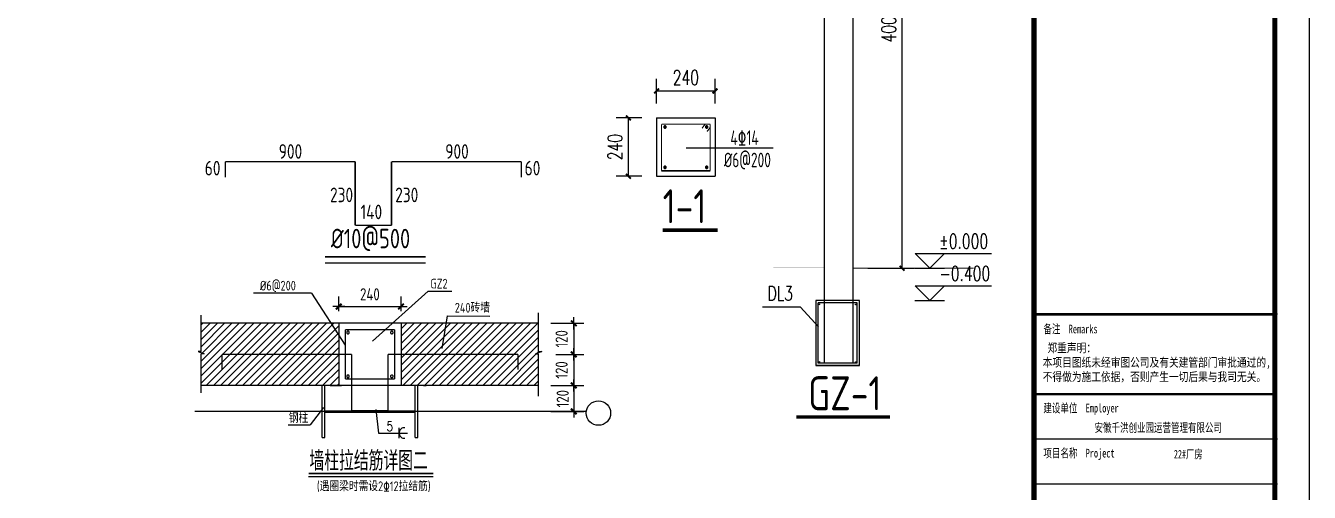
# Model space of a CAD drawing. Extents: x 180850 to 1399066, y 48356 to 327880.
# Drawn here: x 373088 to 425838, y 77514 to 96703 of the extents above; entities that cross this region are included whole.
import ezdxf
from ezdxf.enums import TextEntityAlignment as Align

# ---------------------------------------------------------------- set-up
doc = ezdxf.new("R2010")
doc.units = 0
doc.header["$LTSCALE"] = 1000
for name, color, linetype in [('22', 1, 'Continuous'), ('AXIS', 3, 'Continuous'), ('DIM_ELEV', 3, 'Continuous'), ('DIM_LEAD', 3, 'Continuous'), ('DIM_SYMB', 3, 'Continuous'), ('DQ', 3, 'Continuous'), ('PUB_DIM', 3, 'Continuous'), ('PUB_TEXT', 7, 'Continuous'), ('PUB_TITLE', 4, 'Continuous'), ('WALL', 9, 'Continuous'), ('中粗线', 3, 'Continuous'), ('特细线', 8, 'Continuous'), ('细线', 9, 'Continuous')]:
    doc.layers.add(name, color=color, linetype=linetype)
doc.styles.add('_gyy_title_ST', font='', dxfattribs={"width": 0.8})
doc.styles.add('_HZTXT', font='tssdeng.shx', dxfattribs={"width": 0.8, "bigfont": 'tssdchn.shx'})
doc.styles.add('_TCH_DIM', font='SIMPLEX', dxfattribs={"bigfont": 'GBCBIG'})
doc.styles.add('_TCH_DIM_T3', font='SIMPLEX', dxfattribs={"width": 0.705882, "bigfont": 'GBCBIG'})
doc.styles.add('C', font='tssdeng.shx', dxfattribs={"height": 3, "bigfont": 'tssdchn.shx'})
doc.styles.add('DIM_FONT', font='tssdeng.shx', dxfattribs={"width": 0.8, "bigfont": 'tssdchn.shx'})
doc.styles.add('HZTXT', font='romans.shx', dxfattribs={"width": 0.75, "height": 300, "bigfont": 'HZTXT.shx'})
doc.styles.add('TSSD_Dimension', font='Tssdeng.shx', dxfattribs={"width": 0.8, "bigfont": 'hztxt.shx'})
doc.styles.get('_gyy_title_ST').set_extended_font_data('SimSun')
doc.dimstyles.new('_TCH_ARCH&&200', dxfattribs={"dimtxt": 595, "dimasz": 200, "dimexe": 500, "dimexo": 600, "dimgap": 252.5, "dimtad": 1, "dimdec": 0, "dimzin": 0, "dimdsep": 46, "dimtxsty": '_TCH_DIM_T3', "dimblk": 'ARCHTICK', "dimcen": 0.09, "dimclrt": 7, "dimazin": 2, "dimtfac": 1, "dimtdec": 0, "dimtix": 1, "dimtmove": 2, "dimatfit": 3, "dimfxl": 1, "dimtolj": 1, "dimtzin": 0, "dimarcsym": 0})
doc.dimstyles.new('DIMN', dxfattribs={"dimtxt": 300, "dimasz": 1, "dimexe": 250, "dimexo": 300, "dimgap": 150, "dimtad": 1, "dimdec": 0, "dimzin": 0, "dimdsep": 46, "dimtxsty": 'DIM_FONT', "dimblk": '_DIMX', "dimcen": 0.09, "dimclrt": 7, "dimadec": 0, "dimazin": 0, "dimtfac": 1, "dimtdec": 0, "dimtix": 1, "dimtmove": 2, "dimatfit": 3, "dimldrblk": '_DIMX', "dimfxl": 1, "dimtolj": 1, "dimtzin": 0, "dimarcsym": 0})

# ---------------------------------------------------------------- blocks, each defined once
blk = doc.blocks.new('_DIMX')
blk.add_line((-150, 0), (150, 0))
at = {"const_width": 50}
blk.add_lwpolyline([(-70, -70), (70, 70)], dxfattribs=at)
blk = doc.blocks.new('*D941')
at = {"layer": 'Defpoints', "color": 0, "linetype": 'ByBlock', "transparency": 16777216}
for p in [(556, 3122), (-980, 2708), (556, 2708)]:
    blk.add_point(p, dxfattribs=at)
at = {"layer": 'DQ', "color": 0, "linetype": 'ByBlock', "lineweight": -2, "transparency": 16777216}
for p, q in [((-980, 3008), (-980, 3372)), ((556, 3008), (556, 3372)), ((-979, 3122), (555, 3122))]:
    blk.add_line(p, q, dxfattribs=at)
at = {"layer": 'DQ', "color": 0, "linetype": 'ByBlock', "lineweight": -2, "transparency": 16777216, "rotation": 180}
blk.add_blockref('_DIMX', (-980, 3122), dxfattribs=at)
at = {"layer": 'DQ', "color": 0, "linetype": 'ByBlock', "lineweight": -2, "transparency": 16777216}
blk.add_blockref('_DIMX', (556, 3122), dxfattribs=at)
at = {"layer": 'DQ', "color": 7, "linetype": 'ByBlock', "transparency": 16777216, "insert": (-212, 3422), "char_height": 300, "attachment_point": 5, "style": 'DIM_FONT'}
blk.add_mtext('\\A1;240', dxfattribs=at)
blk = doc.blocks.new('*X888')
at = {"color": 251}
for p, q in [((-4372, 2669), (-4332, 2708)), ((-4372, 2489), (-4153, 2708)), ((-4372, 2309), (-3973, 2708)), ((-4372, 2130), (-3794, 2708)), ((-4372, 1771), (-3434, 2708)), ((-4372, 1591), (-3255, 2708)), ((-4372, 1411), (-3075, 2708)), ((-4372, 1232), (-2896, 2708)), ((-4349, 1973), (-3614, 2708)), ((-4252, 1172), (-2716, 2708)), ((-4072, 1172), (-2536, 2708)), ((-3893, 1172), (-2357, 2708)), ((-3713, 1172), (-2177, 2708)), ((-3534, 1172), (-1998, 2708)), ((-3354, 1172), (-1818, 2708)), ((-3174, 1172), (-1638, 2708)), ((-2995, 1172), (-1459, 2708)), ((-2815, 1172), (-1279, 2708)), ((-2636, 1172), (-1100, 2708)), ((-2456, 1172), (-980, 2648)), ((556, 2568), (696, 2708)), ((556, 2388), (876, 2708)), ((556, 2208), (1056, 2708)), ((556, 2029), (1235, 2708)), ((556, 1849), (1415, 2708)), ((556, 1670), (1595, 2708)), ((556, 1490), (1774, 2708)), ((556, 1310), (1954, 2708)), ((597, 1172), (2133, 2708)), ((777, 1172), (2313, 2708)), ((957, 1172), (2493, 2708)), ((1136, 1172), (2672, 2708)), ((1316, 1172), (2852, 2708)), ((1495, 1172), (3031, 2708)), ((1675, 1172), (3211, 2708)), ((1855, 1172), (3391, 2708)), ((2034, 1172), (3570, 2708)), ((2214, 1172), (3750, 2708)), ((2393, 1172), (3929, 2708)), ((2573, 1172), (3948, 2547)), ((-2276, 1172), (-980, 2469)), ((-2097, 1172), (-980, 2289)), ((2753, 1172), (3948, 2368)), ((-4372, 1950), (-4371, 1951)), ((-1917, 1172), (-980, 2109)), ((-1738, 1172), (-980, 1930)), ((2932, 1172), (3948, 2188)), ((3112, 1172), (3891, 1951)), ((3904, 1964), (3955, 2015)), ((-1558, 1172), (-980, 1750)), ((3291, 1172), (3948, 1829)), ((3471, 1172), (3948, 1649)), ((-1378, 1172), (-980, 1570)), ((-1199, 1172), (-980, 1391)), ((3651, 1172), (3948, 1470)), ((3830, 1172), (3948, 1290)), ((-1019, 1172), (-980, 1211))]:
    blk.add_line(p, q, dxfattribs=at)
blk = doc.blocks.new('*D942')
at = {"layer": 'Defpoints', "color": 0, "linetype": 'ByBlock', "transparency": 16777216}
for p in [(4076, 1940), (3948, 1172), (4814, 1172)]:
    blk.add_point(p, dxfattribs=at)
at = {"layer": 'DQ', "color": 0, "linetype": 'ByBlock', "lineweight": -2, "transparency": 16777216}
for p, q in [((4376, 1940), (5064, 1940)), ((4814, 1939), (4814, 1173)), ((4248, 1172), (5064, 1172))]:
    blk.add_line(p, q, dxfattribs=at)
for p, rotation in [((4814, 1940), 90), ((4814, 1172), 270)]:
    blk.add_blockref('_DIMX', p, dxfattribs=dict(at, rotation=rotation))
at = {"layer": 'DQ', "color": 7, "linetype": 'ByBlock', "transparency": 16777216, "insert": (4514, 1556), "char_height": 300, "attachment_point": 5, "rotation": 90, "style": 'DIM_FONT'}
blk.add_mtext('\\A1;120', dxfattribs=at)
blk = doc.blocks.new('*D943')
at = {"layer": 'Defpoints', "color": 0, "linetype": 'ByBlock', "transparency": 16777216}
for p in [(3948, 1172), (3948, 532), (4814, 532)]:
    blk.add_point(p, dxfattribs=at)
at = {"layer": 'DQ', "color": 0, "linetype": 'ByBlock', "lineweight": -2, "transparency": 16777216}
for p, q in [((4248, 1172), (5064, 1172)), ((4814, 1171), (4814, 533)), ((4248, 532), (5064, 532))]:
    blk.add_line(p, q, dxfattribs=at)
for p, rotation in [((4814, 1172), 90), ((4814, 532), 270)]:
    blk.add_blockref('_DIMX', p, dxfattribs=dict(at, rotation=rotation))
at = {"layer": 'DQ', "color": 7, "linetype": 'ByBlock', "transparency": 16777216, "insert": (4542, 847), "char_height": 300, "attachment_point": 5, "rotation": 90, "style": 'DIM_FONT'}
blk.add_mtext('\\A1;120', dxfattribs=at)
blk = doc.blocks.new('*D944')
at = {"layer": 'Defpoints', "color": 0, "linetype": 'ByBlock', "transparency": 16777216}
for p in [(3948, 2708), (4076, 1940), (4814, 1940)]:
    blk.add_point(p, dxfattribs=at)
at = {"layer": 'DQ', "color": 0, "linetype": 'ByBlock', "lineweight": -2, "transparency": 16777216}
for p, q in [((4248, 2708), (5064, 2708)), ((4814, 2707), (4814, 1941)), ((4376, 1940), (5064, 1940))]:
    blk.add_line(p, q, dxfattribs=at)
for p, rotation in [((4814, 2708), 90), ((4814, 1940), 270)]:
    blk.add_blockref('_DIMX', p, dxfattribs=dict(at, rotation=rotation))
at = {"layer": 'DQ', "color": 7, "linetype": 'ByBlock', "transparency": 16777216, "insert": (4514, 2324), "char_height": 300, "attachment_point": 5, "rotation": 90, "style": 'DIM_FONT'}
blk.add_mtext('\\A1;120', dxfattribs=at)
blk = doc.blocks.new('_ArchTick')
at = {"color": 0, "linetype": 'ByBlock', "const_width": 0.4}
blk.add_lwpolyline([(-0.5, -0.5), (0.5, 0.5)], dxfattribs=at)
blk = doc.blocks.new('*D911')
at = {"layer": 'Defpoints', "color": 0, "transparency": 16777216}
for p in [(407104, 106733), (409109, 106732), (407099, 86733)]:
    blk.add_point(p, dxfattribs=at)
at = {"layer": 'PUB_DIM', "color": 0, "lineweight": -2, "transparency": 16777216}
for p, q in [((407704, 106733), (409609, 106732)), ((409104, 86732), (409109, 106732)), ((407699, 86732), (409604, 86732))]:
    blk.add_line(p, q, dxfattribs=at)
at = {"layer": 'PUB_DIM', "color": 0, "lineweight": -2, "transparency": 16777216, "xscale": 200, "yscale": 200, "zscale": 200}
for p, rotation in [((409109, 106732), 89.98567619658759), ((409104, 86732), 269.9856761965876)]:
    blk.add_blockref('_ArchTick', p, dxfattribs=dict(at, rotation=rotation))
at = {"layer": 'PUB_DIM', "color": 7, "transparency": 16777216, "insert": (408556, 96732), "char_height": 595, "attachment_point": 5, "rotation": 89.9857, "style": '_TCH_DIM_T3'}
blk.add_mtext('\\A1;4000', dxfattribs=at)
blk = doc.blocks.new('*D918')
at = {"layer": 'Defpoints', "color": 0, "transparency": 16777216}
for p in [(401417, 94020), (399017, 92909), (401417, 92909)]:
    blk.add_point(p, dxfattribs=at)
at = {"layer": 'PUB_DIM', "color": 0, "lineweight": -2, "transparency": 16777216}
for p, q in [((399017, 93509), (399017, 94520)), ((401417, 93509), (401417, 94520)), ((399017, 94020), (401417, 94020))]:
    blk.add_line(p, q, dxfattribs=at)
at = {"layer": 'PUB_DIM', "color": 0, "lineweight": -2, "transparency": 16777216, "xscale": 200, "yscale": 200, "zscale": 200, "rotation": 180}
blk.add_blockref('_ArchTick', (399017, 94020), dxfattribs=at)
at = {"layer": 'PUB_DIM', "color": 0, "lineweight": -2, "transparency": 16777216, "xscale": 200, "yscale": 200, "zscale": 200}
blk.add_blockref('_ArchTick', (401417, 94020), dxfattribs=at)
at = {"layer": 'PUB_DIM', "color": 7, "transparency": 16777216, "insert": (400217, 94570), "char_height": 595, "attachment_point": 5, "style": '_TCH_DIM_T3'}
blk.add_mtext('\\A1;240', dxfattribs=at)
blk = doc.blocks.new('*D919')
at = {"layer": 'Defpoints', "color": 0, "transparency": 16777216}
for p in [(397858, 92909), (399014, 92909), (399014, 90509)]:
    blk.add_point(p, dxfattribs=at)
at = {"layer": 'PUB_DIM', "color": 0, "lineweight": -2, "transparency": 16777216}
for p, q in [((398414, 92909), (397358, 92909)), ((397858, 90509), (397858, 92909)), ((398414, 90509), (397358, 90509))]:
    blk.add_line(p, q, dxfattribs=at)
at = {"layer": 'PUB_DIM', "color": 0, "lineweight": -2, "transparency": 16777216, "xscale": 200, "yscale": 200, "zscale": 200}
for p, rotation in [((397858, 92909), 90), ((397858, 90509), 270)]:
    blk.add_blockref('_ArchTick', p, dxfattribs=dict(at, rotation=rotation))
at = {"layer": 'PUB_DIM', "color": 7, "transparency": 16777216, "insert": (397308, 91709), "char_height": 595, "attachment_point": 5, "rotation": 90, "style": '_TCH_DIM_T3'}
blk.add_mtext('\\A1;240', dxfattribs=at)
blk = doc.blocks.new('5')
at = {"color": 3, "linetype": 'Continuous'}
for q in [(-3084, 3450.9), (-819.6, 2165.5)]:
    blk.add_line((-1653.5, 3450.9), q, dxfattribs=at)
blk.add_line((-1188.4, 1171.7), (-915.6, 1171.7))
blk.add_lwpolyline([(5207.7, 706.5), (5253.5, 744.1), (5305.8, 772.1), (5362.5, 789.3), (5421.5, 795.1), (5480.5, 789.3), (5537.2, 772.1), (5589.5, 744.1), (5635.3, 706.5), (5672.9, 660.7), (5700.9, 608.4), (5718.1, 551.7), (5723.9, 492.7), (5718.1, 433.7), (5700.9, 377), (5672.9, 324.7), (5635.3, 278.8), (5589.5, 241.2), (5537.2, 213.3), (5480.5, 196.1), (5421.5, 190.3), (5362.5, 196.1), (5305.8, 213.3), (5253.5, 241.2), (5207.7, 278.8), (5170.1, 324.7), (5142.1, 377), (5124.9, 433.7), (5119.1, 492.7), (5124.9, 551.7), (5142.1, 608.4), (5170.1, 660.7)], close=True, dxfattribs=at)
at = {"layer": '22', "const_width": 33.6}
for points in [[(-819.6, 2547.7), (396.4, 2547.7)], [(-819.6, 1331.7), (-819.6, 2547.7)], [(396.4, 2547.7), (396.4, 1331.7)], [(-3859.6, 1555.7), (-3859.6, 1939.7)], [(-3859.6, 1939.7), (-659.6, 1939.7)], [(-659.6, 1939.7), (-659.6, 550.9)], [(236.4, 550.9), (236.4, 1939.7)], [(3436.4, 1939.7), (236.4, 1939.7)], [(3436.4, 1939.7), (3436.4, 1562.7)], [(396.4, 1331.7), (-819.6, 1331.7)], [(-659.6, 550.9), (236.4, 550.9)]]:
    blk.add_lwpolyline(points, dxfattribs=at)
at = {"layer": 'AXIS'}
for p, q in [((5121.6, 531.7), (-4526, 531.7)), ((-1723.9, -1071.7), (1349.2, -1071.7))]:
    blk.add_line(p, q, dxfattribs=at)
at = {"layer": 'AXIS', "const_width": 40}
blk.add_lwpolyline([(-1723.9, -997.8), (1349.2, -997.8)], dxfattribs=at)
at = {"layer": '中粗线', "color": 7}
for p, q in [((-1388.7, -108.3), (-1388.7, 1171.7)), ((-1324.7, 550.9), (-1324.7, 1171.7)), ((907.8, 550.9), (907.8, 1171.7)), ((971.8, -108.3), (971.8, 1171.7)), ((1108.2, 1171.7), (1172.2, 1171.7)), ((-1324.7, 550.9), (907.8, 550.9)), ((-1324.7, 512.5), (907.8, 512.5)), ((-1324.7, -108.3), (-1324.7, 512.5)), ((907.8, -108.3), (907.8, 512.5)), ((-1388.7, -108.3), (-1324.7, -108.3)), ((907.8, -108.3), (971.8, -108.3))]:
    blk.add_line(p, q, dxfattribs=at)
at = {"layer": '特细线', "color": 3}
for p, q in [((-148.8, 2269.2), (1222.4, 3499.3)), ((1222.4, 3499.3), (1806.4, 3499.3)), ((-4371.6, 2014.7), (-4371.6, 2906.5)), ((1566.1, 2082.1), (1697.5, 2890.7)), ((1697.5, 2890.7), (2743.7, 2886.9)), ((3948.4, 2014.7), (3948.4, 2962)), ((-4371.6, 2014.7), (-4448.4, 2014.7)), ((-4448.4, 2014.7), (-4294.8, 1950.7)), ((-4371.6, 994.5), (-4371.6, 1950.7)), ((-4294.8, 1950.7), (-4371.6, 1950.7)), ((4025.2, 2014.7), (3871.6, 1950.7)), ((3871.6, 1950.7), (3948.4, 1950.7)), ((3948.4, 2014.7), (4025.2, 2014.7)), ((3948.4, 907.3), (3948.4, 1950.7)), ((-1358.4, 627.9), (-1684.6, 203.1)), ((-68.6, 580.6), (0, 0)), ((-2228.4, 203.1), (-1684.6, 203.1)), ((0, 0), (710.9, 0))]:
    blk.add_line(p, q, dxfattribs=at)
at = {"layer": '特细线', "color": 2}
for points in [[(-719.7, 2479.3), (-720.3, 2485.5), (-722.2, 2491.5), (-725.1, 2497), (-729.1, 2501.9), (-733.9, 2505.9), (-739.5, 2508.8), (-745.5, 2510.6), (-751.7, 2511.3), (-758, 2510.6), (-764, 2508.8), (-769.5, 2505.9), (-774.4, 2501.9), (-778.3, 2497), (-781.3, 2491.5), (-783.1, 2485.5), (-783.7, 2479.3)], [(-783.7, 2479.3), (-783.1, 2473), (-781.3, 2467), (-778.3, 2461.5), (-774.4, 2456.6), (-769.5, 2452.7), (-764, 2449.7), (-758, 2447.9), (-751.7, 2447.3), (-745.5, 2447.9), (-739.5, 2449.7), (-733.9, 2452.7), (-729.1, 2456.6), (-725.1, 2461.5), (-722.2, 2467), (-720.3, 2473), (-719.7, 2479.3)], [(360.5, 2479.3), (359.9, 2485.5), (358.1, 2491.5), (355.1, 2497), (351.2, 2501.9), (346.3, 2505.9), (340.8, 2508.8), (334.8, 2510.6), (328.5, 2511.3), (322.3, 2510.6), (316.3, 2508.8), (310.7, 2505.9), (305.9, 2501.9), (301.9, 2497), (299, 2491.5), (297.1, 2485.5), (296.5, 2479.3)], [(296.5, 2479.3), (297.1, 2473), (299, 2467), (301.9, 2461.5), (305.9, 2456.6), (310.7, 2452.7), (316.3, 2449.7), (322.3, 2447.9), (328.5, 2447.3), (334.8, 2447.9), (340.8, 2449.7), (346.3, 2452.7), (351.2, 2456.6), (355.1, 2461.5), (358.1, 2467), (359.9, 2473), (360.5, 2479.3)], [(-719.7, 1399.7), (-720.3, 1405.9), (-722.2, 1411.9), (-725.1, 1417.4), (-729.1, 1422.3), (-733.9, 1426.3), (-739.5, 1429.2), (-745.5, 1431), (-751.7, 1431.7), (-758, 1431), (-764, 1429.2), (-769.5, 1426.3), (-774.4, 1422.3), (-778.3, 1417.4), (-781.3, 1411.9), (-783.1, 1405.9), (-783.7, 1399.7)], [(-783.7, 1399.7), (-783.1, 1393.4), (-781.3, 1387.4), (-778.3, 1381.9), (-774.4, 1377), (-769.5, 1373.1), (-764, 1370.1), (-758, 1368.3), (-751.7, 1367.7), (-745.5, 1368.3), (-739.5, 1370.1), (-733.9, 1373.1), (-729.1, 1377), (-725.1, 1381.9), (-722.2, 1387.4), (-720.3, 1393.4), (-719.7, 1399.7)], [(360.5, 1399.7), (359.9, 1405.9), (358.1, 1411.9), (355.1, 1417.4), (351.2, 1422.3), (346.3, 1426.3), (340.8, 1429.2), (334.8, 1431), (328.5, 1431.7), (322.3, 1431), (316.3, 1429.2), (310.7, 1426.3), (305.9, 1422.3), (301.9, 1417.4), (299, 1411.9), (297.1, 1405.9), (296.5, 1399.7)], [(296.5, 1399.7), (297.1, 1393.4), (299, 1387.4), (301.9, 1381.9), (305.9, 1377), (310.7, 1373.1), (316.3, 1370.1), (322.3, 1368.3), (328.5, 1367.7), (334.8, 1368.3), (340.8, 1370.1), (346.3, 1373.1), (351.2, 1377), (355.1, 1381.9), (358.1, 1387.4), (359.9, 1393.4), (360.5, 1399.7)]]:
    blk.add_lwpolyline(points, dxfattribs=at)
at = {"layer": '细线', "color": 7}
for p, q in [((3948.4, 2707.7), (-4371.6, 2707.7)), ((-979.6, 2707.7), (-979.6, 1171.7)), ((556.4, 2707.7), (556.4, 1171.7)), ((3948.4, 1171.7), (-4371.6, 1171.7))]:
    blk.add_line(p, q, dxfattribs=at)
at = {"layer": '细线', "color": 3}
blk.add_line((505.9, -128), (505.9, 128), dxfattribs=at)
blk.add_lwpolyline([(648.7, 128), (624.7, 128.4), (601.1, 124.3), (578.6, 115.9), (558, 103.5), (540.2, 87.5), (525.6, 68.4), (514.8, 47), (508.2, 23.9), (505.9, 0), (508.2, -23.9), (514.8, -47), (525.6, -68.4), (540.2, -87.5), (558, -103.5), (578.6, -115.9), (601.1, -124.3), (624.7, -128.4), (648.7, -128)], dxfattribs=at)
at = {"color": 251}
blk.add_blockref('*X888', (0, 0), dxfattribs=at)
at = {"layer": '中粗线', "color": 7, "style": '_HZTXT', "width": 0.8}
blk.add_text('(遇圈梁时需设2%%13112拉结筋)', height=240, dxfattribs=at).set_placement((-1518.5, -1433.5))
at = {"layer": '细线', "color": 7, "width": 0.8}
for s, height, style, p in [('GZ2', 240, '_HZTXT', (1279, 3565)), ('%%c6@200', 240, '_HZTXT', (-2923, 3515.5)), ('240砖墙', 240, '_HZTXT', (1880.5, 2971.6)), ('钢柱', 240, 'HZTXT', (-2211.8, 247.9)), ('5', 240, 'HZTXT', (201, 47.5)), ('墙柱拉结筋详图二', 480, '_HZTXT', (-1702.1, -927))]:
    blk.add_text(s, height=height, dxfattribs=dict(at, style=style)).set_placement(p)
at = {"layer": 'DQ', "linetype": 'ByBlock'}
dim = blk.add_linear_dim(base=(556.4, 3122), p1=(-979.6, 2707.7), p2=(556.4, 2707.7), text='240', dimstyle='DIMN', override={"dimlfac": 0.2, "dimsah": 1}, dxfattribs=at)
dim.commit()
dim.dimension.update_dxf_attribs({"geometry": '*D941', "text_midpoint": (-211.6, 3422)})
for base, p1, p2, picture, middle in [((4813.9, 1939.7), (3948.4, 2707.7), (4076.4, 1939.7), '*D944', (4513.9, 2323.7)), ((4813.9, 1171.7), (4076.4, 1939.7), (3948.4, 1171.7), '*D942', (4513.9, 1555.7))]:
    dim = blk.add_linear_dim(base=base, p1=p1, p2=p2, angle=90, text='120', dimstyle='DIMN', override={"dimlfac": 0.2, "dimsah": 1}, dxfattribs=at)
    dim.commit()
    dim.dimension.update_dxf_attribs({"geometry": picture, "text_midpoint": middle})
dim = blk.add_linear_dim(base=(4813.9, 531.7), p1=(3948.4, 1171.7), p2=(3948.4, 531.7), angle=90, text='120', dimstyle='DIMN', override={"dimlfac": 0.2, "dimsah": 1}, dxfattribs=at)
dim.commit()
dim.dimension.update_dxf_attribs({"geometry": '*D943', "text_midpoint": (4541.7, 847.3), "dimtype": 160})

msp = doc.modelspace()

# ---------------------------------------------------------------- hatches: boundary and pattern name
h = msp.add_hatch(color=256)
edge = h.paths.add_edge_path()
edge.add_ellipse((399358.86, 92538.23), major_axis=(35.36, 35.36), ratio=1, start_angle=315, end_angle=495)
edge.add_ellipse((399358.86, 92538.23), major_axis=(-35.36, 35.36), ratio=1, start_angle=45, end_angle=225)
h = msp.add_hatch(color=256)
edge = h.paths.add_edge_path()
edge.add_ellipse((401074.4, 92538.23), major_axis=(35.36, 35.36), ratio=1, start_angle=315, end_angle=495)
edge.add_ellipse((401074.4, 92538.23), major_axis=(-35.36, 35.36), ratio=1, start_angle=45, end_angle=225)
h = msp.add_hatch(color=256)
edge = h.paths.add_edge_path()
edge.add_ellipse((399358.86, 90879), major_axis=(35.36, 35.36), ratio=1, start_angle=315, end_angle=495)
edge.add_ellipse((399358.86, 90879), major_axis=(-35.36, 35.36), ratio=1, start_angle=45, end_angle=225)
h = msp.add_hatch(color=256)
edge = h.paths.add_edge_path()
edge.add_ellipse((401074.4, 90879), major_axis=(35.36, 35.36), ratio=1, start_angle=315, end_angle=495)
edge.add_ellipse((401074.4, 90879), major_axis=(-35.36, 35.36), ratio=1, start_angle=45, end_angle=225)

# ---------------------------------------------------------------- linework, layer by layer
for p, q in [((399016.63, 92908.62), (401416.63, 92908.62)), ((399016.63, 92908.62), (399016.63, 90508.62)), ((401416.63, 92908.62), (401416.63, 90508.62)), ((399216.63, 90737.24), (401216.63, 90737.24)), ((399016.63, 90508.62), (401416.63, 90508.62)), ((407252.31, 85303.49), (405652.31, 85303.49)), ((405652.31, 82823.96), (405652.31, 85303.49)), ((407252.31, 82823.96), (407252.31, 85303.49)), ((407252.31, 82823.96), (405652.31, 82823.96)), ((407352.31, 82723.96), (405552.31, 82723.96))]:
    msp.add_line(p, q)
at = {"color": 3}
msp.add_line((400224.06, 91678.56), (403804.69, 91678.56), dxfattribs=at)
at = {"color": 4}
msp.add_line((407352.31, 82723.96), (405552.31, 82723.96), dxfattribs=at)
at = {"const_width": 50}
for points in [[(399216.63, 92651.26), (399216.63, 90737.24)], [(401216.63, 92651.26), (399216.63, 92651.26)], [(401216.63, 92651.26), (399216.63, 92651.26)], [(399216.63, 92651.26), (399216.63, 90737.24)], [(401010.57, 92651.26), (400881.03, 92484.09)], [(401216.63, 92516.46), (401087.09, 92349.3)], [(401216.63, 90737.24), (401216.63, 92651.26)], [(399216.63, 90737.24), (401216.63, 90737.24)]]:
    msp.add_lwpolyline(points, dxfattribs=at)
msp.add_lwpolyline([(407352.31, 85405.49), (405552.31, 85405.49), (405552.31, 82723.96), (407352.31, 82723.96)], close=True)
for centre, major_axis, start_param, end_param in [((399358.86, 92538.23), (35.36, 35.36), 5.49778714, 8.6393798), ((399358.86, 92538.23), (-35.36, 35.36), 0.78539816, 3.92699082), ((401074.4, 92538.23), (35.36, 35.36), 5.49778714, 8.6393798), ((401074.4, 92538.23), (-35.36, 35.36), 0.78539816, 3.92699082), ((399358.86, 90879), (35.36, 35.36), 5.49778714, 8.6393798), ((399358.86, 90879), (-35.36, 35.36), 0.78539816, 3.92699082), ((401074.4, 90879), (35.36, 35.36), 5.49778714, 8.6393798), ((401074.4, 90879), (-35.36, 35.36), 0.78539816, 3.92699082)]:
    msp.add_ellipse(centre, major_axis=major_axis, ratio=1, start_param=start_param, end_param=end_param)
at = {"extrusion": (0, 0, -1)}
for centre, start_param, end_param in [((405702.5, 85245), 0.79637418, 3.93796684), ((405702.5, 85245), 3.93796684, 7.07955949), ((407197.95, 85242.03), 0.79637418, 3.93796684), ((407197.95, 85242.03), 3.93796684, 7.07955949), ((405702.5, 82874.41), 0.79637418, 3.93796684), ((405702.5, 82874.41), 3.93796684, 7.07955949), ((407197.95, 82871.44), 0.79637418, 3.93796684), ((407197.95, 82871.44), 3.93796684, 7.07955949)]:
    msp.add_ellipse(centre, major_axis=(10.72, 10.72), ratio=0.97859186, start_param=start_param, end_param=end_param, dxfattribs=at)
for points in [[(405903.78, 86782.5), (405903.78, 86732.5), (403805.18, 86782.5), (403805.18, 86732.5)], [(405664.81, 85290.99), (405639.81, 85315.99), (407252.08, 85290.99), (407252.08, 85315.99)], [(405664.81, 82836.46), (405639.81, 82811.46), (405664.81, 85290.99), (405639.81, 85315.99)], [(407239.81, 85303.49), (407264.81, 85303.49), (407239.81, 82836.46), (407264.81, 82811.46)], [(407239.81, 82836.46), (407264.81, 82811.46), (405664.81, 82836.46), (405639.81, 82811.46)]]:
    msp.add_trace(points)
at = {"layer": '22', "const_width": 56}
for points in [[(381295.16, 90465.29), (381295.16, 91105.29)], [(381295.16, 91105.29), (386628.49, 91105.29)], [(386628.49, 91105.29), (386628.49, 88489.83)], [(388121.83, 88489.83), (388121.83, 91105.29)], [(393455.22, 91105.29), (388121.83, 91105.29)], [(393455.16, 90465.29), (393455.16, 91105.29)], [(386628.49, 88489.83), (388121.83, 88489.83)]]:
    msp.add_lwpolyline(points, dxfattribs=at)
at = {"layer": 'AXIS'}
msp.add_line((385394.53, 86957.93), (389520.56, 86957.93), dxfattribs=at)
at = {"layer": 'AXIS', "const_width": 66.67}
msp.add_lwpolyline([(385394.53, 87195.71), (389520.56, 87195.71)], dxfattribs=at)
at = {"layer": 'DIM_ELEV'}
for p, q in [((410245.62, 86732.5), (409645.62, 87332.5)), ((409645.62, 87332.5), (412775.62, 87332.5)), ((410245.62, 86732.5), (410845.62, 87332.5)), ((409626.83, 86732.5), (410845.62, 86732.5)), ((410245.62, 85405.49), (409645.62, 86005.49)), ((409645.62, 86005.49), (412775.62, 86005.49)), ((410245.62, 85405.49), (410845.62, 86005.49)), ((409626.83, 85405.49), (410845.62, 85405.49))]:
    msp.add_line(p, q, dxfattribs=at)
at = {"layer": 'DIM_LEAD'}
for p, q in [((404932.21, 85129.54), (403363.22, 85129.54)), ((405664.81, 84322.35), (404932.21, 85129.54))]:
    msp.add_line(p, q, dxfattribs=at)
at = {"layer": 'DIM_SYMB', "const_width": 140}
for points in [[(399264.34, 88295.64), (401525.88, 88295.64)], [(404755.24, 80608.01), (408607.13, 80608.01)]]:
    msp.add_lwpolyline(points, dxfattribs=at)
at = {"layer": 'PUB_TITLE'}
for p, q in [((424528.17, 84833.88), (414550.69, 84833.88)), ((424528.17, 79702.61), (414550.69, 79702.61)), ((424528.17, 77849.65), (414550.69, 77849.65))]:
    msp.add_line(p, q, dxfattribs=at)
msp.add_lwpolyline([(306908.52, 132355.95), (425837.69, 132355.95), (425837.69, 48356.03), (306908.52, 48356.03)], close=True, dxfattribs=at)
at = {"layer": 'PUB_TITLE', "const_width": 212.12}
for points in [[(310443.87, 49770.17), (310443.87, 130941.81), (424423.55, 130941.81), (424423.55, 49770.17)], [(414524.57, 130941.81), (424423.55, 130941.81), (424423.55, 49770.17), (414524.57, 49770.17)]]:
    msp.add_lwpolyline(points, close=True, dxfattribs=at)
at = {"layer": 'PUB_TITLE', "const_width": 99.77}
for points in [[(414550.69, 84833.88), (424528.17, 84833.88)], [(414550.69, 81555.57), (424528.17, 81555.57)]]:
    msp.add_lwpolyline(points, dxfattribs=at)
at = {"layer": 'WALL'}
for points in [[(407098.78, 82811.46), (407098.78, 126010.1), (405898.78, 126010.1)], [(405898.78, 125999.72), (405898.78, 82811.46)]]:
    msp.add_lwpolyline(points, dxfattribs=at)
at = {"layer": 'WALL', "const_width": 50}
msp.add_lwpolyline([(407098.78, 86732.5), (412044.74, 86732.5)], dxfattribs=at)

# ---------------------------------------------------------------- block references
at = {"layer": 'PUB_TEXT', "xscale": 1.666666666744277, "yscale": 1.666666666744277, "zscale": 1.666666666744277}
msp.add_blockref('5', (387587.38, 79953.43), dxfattribs=at)

# ---------------------------------------------------------------- texts
at = {"style": 'TSSD_Dimension', "width": 0.7}
for s, p in [('4%%13114', (402047.05, 91796.71)), ('%%C6@200', (401778.18, 90879.98))]:
    msp.add_text(s, height=600, dxfattribs=at).set_placement(p)
at = {"layer": 'PUB_TEXT'}
for s, height, style, width, p in [('900', 600, 'C', 0.8, (383487.32, 91231.29)), ('900', 600, 'C', 0.8, (390330.43, 91231.29)), ('60', 600, 'C', 0.8, (380448.1, 90545.7)), ('60', 600, 'C', 0.8, (393592.49, 90545.7)), ('230', 600, 'C', 0.8, (385595.16, 89443.56)), ('230', 600, 'C', 0.8, (388274.39, 89443.56)), ('1-1', 1400, 'C', 0.8, (399264.34, 88575.64)), ('140', 600, 'C', 0.8, (386850.45, 88744.06)), ('%%P0.000', 595, '_TCH_DIM', 0.705882, (410622.76, 87542.5)), ('-0.400', 595, '_TCH_DIM', 0.705882, (410635.62, 86215.49)), ('DL3', 595, '_TCH_DIM', 0.705882, (403573.22, 85396.21)), ('GZ-1', 1400, 'C', 0.8, (405243.05, 80888.01))]:
    msp.add_text(s, height=height, dxfattribs=dict(at, style=style, width=width)).set_placement(p)
at = {"layer": 'PUB_TITLE', "style": '_gyy_title_ST', "width": 0.7}
for s, p in [('备注  Remarks', (414911.37, 84052.42)), ('建设单位  Employer', (414911.37, 80800.13)), ('项目名称  Project', (414911.37, 78947.17))]:
    msp.add_text(s, height=356.3382, dxfattribs=at).set_placement(p)
at = {"layer": 'PUB_TITLE', "color": 2, "style": '_gyy_title_ST', "width": 0.7}
msp.add_text('安徽千洪创业园运营管理有限公司', height=356.3382, dxfattribs=at).set_placement((419629.17, 79995.59), align=Align.CENTER)
msp.add_text('22#厂房', height=349.176, dxfattribs=at).set_placement((420864.12, 79095.86), align=Align.MIDDLE)
at = {"layer": 'PUB_TITLE', "insert": (414881.58, 83628.87), "char_height": 356.3382, "width": 11402.833, "attachment_point": 1, "style": '_gyy_title_ST'}
msp.add_mtext(' 郑重声明：\\P本项目图纸未经审图公司及有关建管部门审批通过的,\\P不得做为施工依据，否则产生一切后果与我司无关。', dxfattribs=at)
at = {"layer": '细线', "color": 7, "style": '_HZTXT', "width": 0.8}
msp.add_text('%%c10@500', height=800, dxfattribs=at).set_placement((385631.89, 87550.68))

# ---------------------------------------------------------------- dimensions: what is measured, and where the dimension line sits
at = {"layer": 'PUB_DIM'}
dim = msp.add_aligned_dim(p1=(407098.78, 86732.5), p2=(407103.78, 106732.7), distance=-2005.01, dimstyle='_TCH_ARCH&&200', override={"dimscale": 1, "dimlfac": 0.2}, dxfattribs=at)
dim.commit()
dim.dimension.update_dxf_attribs({"geometry": '*D911', "text_midpoint": (408556.3, 96732.23)})
for p1, p2, distance, picture, middle in [((399016.63, 92908.62), (401416.63, 92908.62), 1111.41, '*D918', (400216.63, 94570.03)), ((399013.67, 90508.62), (399013.67, 92908.62), 1155.22, '*D919', (397308.44, 91708.62))]:
    dim = msp.add_aligned_dim(p1=p1, p2=p2, distance=distance, text='240', dimstyle='_TCH_ARCH&&200', override={"dimlfac": 0.2}, dxfattribs=at)
    dim.commit()
    dim.dimension.update_dxf_attribs({"geometry": picture, "text_midpoint": middle})

doc.saveas('drawing.dxf')
